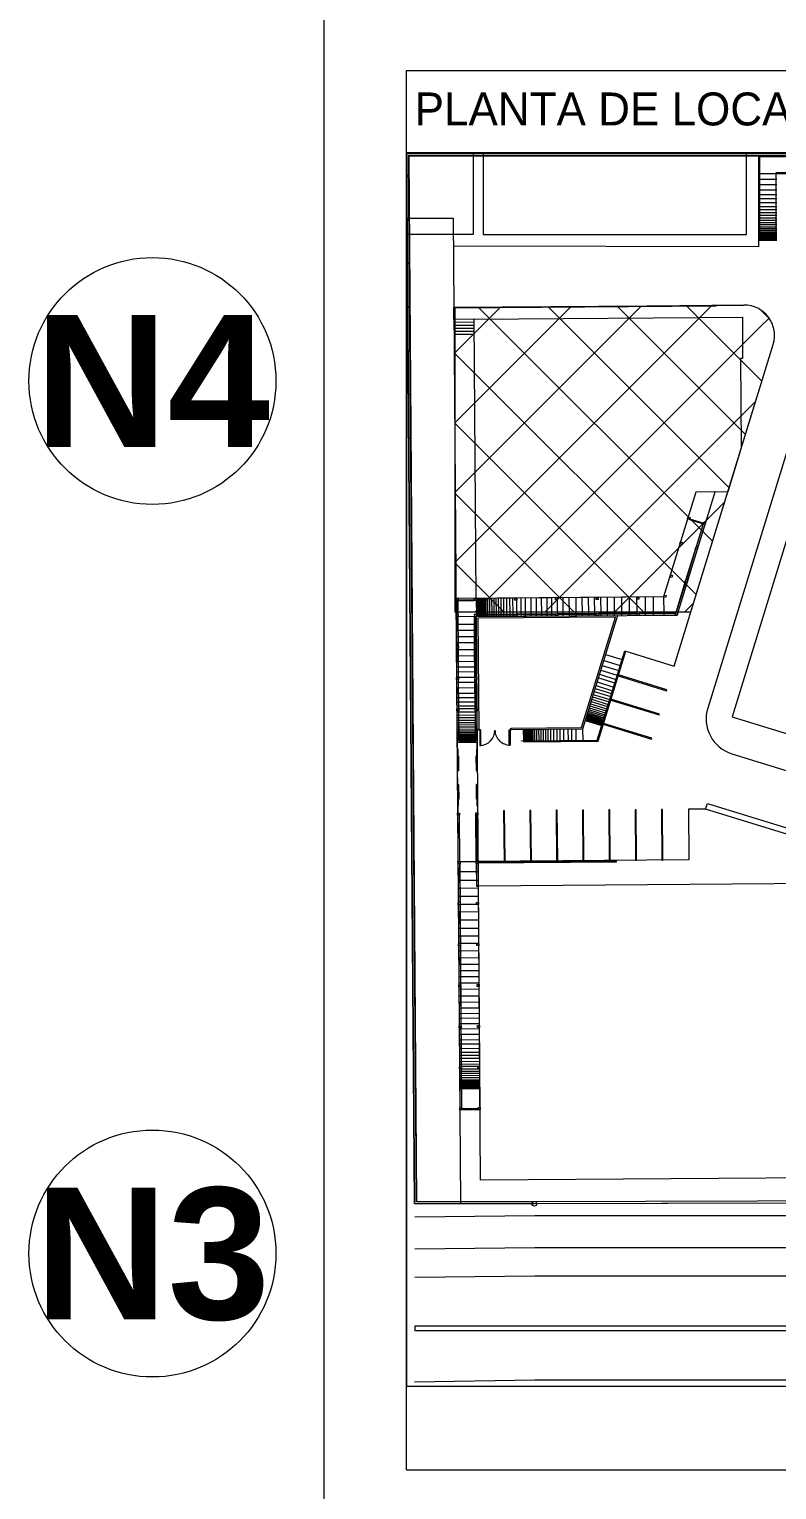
# Model space of a CAD drawing. Header units: metres. Extents: x -22 to 564, y 0 to 143.
# Drawn here: x 52.74 to 57.28, y 47.54 to 56.41 of the extents above; entities that cross this region are included whole.
import ezdxf
from ezdxf.enums import TextEntityAlignment as Align

# ---------------------------------------------------------------- set-up
doc = ezdxf.new("R2010")
doc.units = ezdxf.units.M
for name, color, linetype in [('COTAS EJES', 8, 'Continuous'), ('EJES BOLAS', 11, 'Continuous'), ('EJES TEXTOS', 3, 'Continuous')]:
    doc.layers.add(name, color=color, linetype=linetype)
doc.layers.add('XREF PIE 1.100$0$G-ANNO-TTLB', color=7, linetype='Continuous', lineweight=9)
doc.layers.add('XREF PIE 1.100$0$G-IMPT', color=7, linetype='Continuous', lineweight=9)
doc.styles.add('COTAS', font='arial.ttf')
doc.styles.add('EJES', font='arialbd.ttf', dxfattribs={"height": 0.8})
doc.styles.add('XREF PIE 1.100$0$Franklin Gothic Book', font='FRABK.TTF', dxfattribs={"height": 0.002})
doc.dimstyles.new('100 EJES', dxfattribs={"dimtxt": 0.25, "dimasz": 0.125, "dimexe": 0.1, "dimexo": 0.1, "dimgap": 0.025, "dimtad": 0, "dimtih": 1, "dimtoh": 1, "dimzin": 1, "dimdsep": 46, "dimtxsty": 'COTAS', "dimblk": 'DOT', "dimcen": 0.1, "dimclrd": 256, "dimclre": 256, "dimclrt": 7, "dimadec": 0, "dimazin": 1, "dimtfac": 1, "dimtofl": 0, "dimtmove": 2, "dimatfit": 3, "dimfxl": 1, "dimtolj": 1, "dimtzin": 1, "dimlwd": 25, "dimlwe": -1, "dimarcsym": 0})

# ---------------------------------------------------------------- blocks, each defined once
blk = doc.blocks.new('*U20')
at = {"layer": 'XREF PIE 1.100$0$G-IMPT', "lineweight": 20}
h = blk.add_hatch(dxfattribs=at)
h.set_pattern_fill('FP_1', color=256, style=0, pattern_type=2)
h.set_pattern_definition([(45, (-0.4268, -0.355), (-0.00212132, 0.00212132), []), (135, (-0.4268, -0.355), (-0.00212132, -0.00212132), [])])
edge = h.paths.add_edge_path()
edge.add_arc((-0.099478, 0.068902), 0.00184, -17.32307, 90.63562, ccw=False)
edge.add_line((-0.097721, 0.068355), (-0.102729, 0.052101))
edge.add_line((-0.102729, 0.052101), (-0.11706, 0.052101))
edge.add_line((-0.11706, 0.052101), (-0.11706, 0.070547))
edge.add_line((-0.11706, 0.070547), (-0.099498, 0.070742))
at = {"layer": 'XREF PIE 1.100$0$G-ANNO-TTLB'}
for p, q in [((-0.099498, 0.070742), (-0.11706, 0.070547)), ((-0.11706, 0.070547), (-0.11706, 0.052101)), ((-0.102729, 0.052101), (-0.097721, 0.068355)), ((-0.11706, 0.052101), (-0.102729, 0.052101))]:
    blk.add_line(p, q, dxfattribs=at)
blk = doc.blocks.new('XREF PIE 1.100$0$ZUM-TB-XX-PP_PIE DE PLANO - CDL_CONJUNTO_dwg-1452923-PLANTA BAJA GENERAL')
at = {"layer": 'XREF PIE 1.100$0$G-IMPT'}
for p, q in [((0.0214, 0.073632), (0.021431, 0.073632)), ((0.021432, 0.073315), (0.0214, 0.073315)), ((0.021431, 0.072983), (0.0214, 0.072983)), ((0.02146, 0.073315), (0.022445, 0.073315)), ((0.02146, 0.072983), (0.022445, 0.072983)), ((0.022475, 0.072982), (0.022506, 0.072982)), ((0.022476, 0.073314), (0.022506, 0.073314)), ((0.02143, 0.071887), (0.021398, 0.071887)), ((0.021431, 0.072663), (0.021399, 0.072663)), ((0.021431, 0.072376), (0.021399, 0.072376)), ((0.02143, 0.072134), (0.021399, 0.072134)), ((0.021459, 0.072134), (0.022444, 0.072134)), ((0.021459, 0.071887), (0.022444, 0.071887)), ((0.02146, 0.072663), (0.022444, 0.072663)), ((0.02146, 0.072376), (0.022444, 0.072376)), ((0.022474, 0.071886), (0.022505, 0.071886)), ((0.022475, 0.072662), (0.022506, 0.072662)), ((0.022475, 0.072375), (0.022506, 0.072375)), ((0.022475, 0.072133), (0.022505, 0.072133)), ((0.02143, 0.071656), (0.021398, 0.071656)), ((0.021429, 0.071467), (0.021398, 0.071467)), ((0.021429, 0.071279), (0.021398, 0.071279)), ((0.021428, 0.071122), (0.021398, 0.071122)), ((0.021459, 0.071656), (0.022443, 0.071656)), ((0.021459, 0.071467), (0.022443, 0.071467)), ((0.021459, 0.071279), (0.022443, 0.071279)), ((0.021459, 0.071122), (0.022443, 0.071122)), ((0.022473, 0.071121), (0.022504, 0.071121)), ((0.022474, 0.071655), (0.022505, 0.071655)), ((0.022474, 0.071466), (0.022505, 0.071466)), ((0.022474, 0.071278), (0.022504, 0.071278)), ((0.021428, 0.070826), (0.021397, 0.070826)), ((0.021428, 0.070688), (0.021397, 0.070688)), ((0.021428, 0.070558), (0.021397, 0.070558)), ((0.021428, 0.070425), (0.021397, 0.070425)), ((0.021428, 0.070312), (0.021397, 0.070312)), ((0.021428, 0.07021), (0.021397, 0.07021)), ((0.021427, 0.070121), (0.021397, 0.070121)), ((0.021428, 0.070969), (0.021398, 0.070969)), ((0.021458, 0.070312), (0.022442, 0.070312)), ((0.021458, 0.07021), (0.022442, 0.07021)), ((0.021458, 0.070121), (0.022442, 0.070121)), ((0.021459, 0.070969), (0.022443, 0.070969)), ((0.021459, 0.070826), (0.022443, 0.070826)), ((0.021459, 0.070688), (0.022442, 0.070688)), ((0.021459, 0.070558), (0.022442, 0.070558)), ((0.021459, 0.070425), (0.022442, 0.070425)), ((0.022472, 0.07012), (0.022503, 0.07012)), ((0.022473, 0.070968), (0.022504, 0.070968)), ((0.022473, 0.070825), (0.022504, 0.070825)), ((0.022473, 0.070687), (0.022504, 0.070687)), ((0.022473, 0.070557), (0.022504, 0.070557)), ((0.022473, 0.070424), (0.022504, 0.070424)), ((0.022473, 0.070311), (0.022504, 0.070311)), ((0.022473, 0.070209), (0.022503, 0.070209)), ((0.021427, 0.069818), (0.021396, 0.069818)), ((0.021427, 0.069774), (0.021396, 0.069774)), ((0.021427, 0.069737), (0.021396, 0.069737)), ((0.021427, 0.069698), (0.021396, 0.069698)), ((0.021427, 0.069668), (0.021396, 0.069668)), ((0.021427, 0.069645), (0.021396, 0.069645)), ((0.021427, 0.070047), (0.021397, 0.070047)), ((0.021427, 0.069974), (0.021397, 0.069974)), ((0.021427, 0.069921), (0.021397, 0.069921)), ((0.021427, 0.069868), (0.021397, 0.069868)), ((0.021458, 0.070047), (0.022442, 0.070047)), ((0.021458, 0.069974), (0.022442, 0.069974)), ((0.021458, 0.069921), (0.022442, 0.069921)), ((0.021458, 0.069868), (0.022442, 0.069868)), ((0.021458, 0.069818), (0.022441, 0.069818)), ((0.021458, 0.069774), (0.022441, 0.069774)), ((0.021458, 0.069737), (0.022441, 0.069737)), ((0.021458, 0.069698), (0.022441, 0.069698)), ((0.021458, 0.069668), (0.022441, 0.069668)), ((0.021458, 0.069645), (0.022441, 0.069645)), ((0.022472, 0.070046), (0.022503, 0.070046)), ((0.022472, 0.069973), (0.022503, 0.069973)), ((0.022472, 0.06992), (0.022503, 0.06992)), ((0.022472, 0.069867), (0.022503, 0.069867)), ((0.022472, 0.069817), (0.022503, 0.069817)), ((0.022472, 0.069773), (0.022503, 0.069773)), ((0.022472, 0.069736), (0.022503, 0.069736)), ((0.022472, 0.069697), (0.022503, 0.069697)), ((0.022472, 0.069667), (0.022503, 0.069667)), ((0.022472, 0.069644), (0.022503, 0.069644)), ((0.004124, 0.064801), (0.002956, 0.064793)), ((0.002927, 0.064608), (0.002896, 0.064608)), ((0.002928, 0.064423), (0.002897, 0.064423)), ((0.002929, 0.064239), (0.002899, 0.064239)), ((0.004129, 0.064064), (0.0029, 0.064054)), ((0.004131, 0.063879), (0.002901, 0.06387)), ((0.004125, 0.064617), (0.002957, 0.064608)), ((0.004126, 0.064433), (0.002959, 0.064424)), ((0.004128, 0.064248), (0.00296, 0.064239)), ((0.025192, 0.063509), (0.018313, 0.041181)), ((0.012203, 0.04791), (0.01221, 0.046926)), ((0.012628, 0.047914), (0.012636, 0.046929)), ((0.013066, 0.047917), (0.013073, 0.046933)), ((0.013533, 0.04792), (0.01354, 0.046936)), ((0.013996, 0.047924), (0.014003, 0.04694)), ((0.014504, 0.047928), (0.014511, 0.046943)), ((0.014992, 0.047932), (0.015, 0.046947)), ((0.015633, 0.047936), (0.015641, 0.046952)), ((0.004271, 0.047849), (0.004278, 0.046866)), ((0.004294, 0.047849), (0.004301, 0.046866)), ((0.004324, 0.04785), (0.004331, 0.046866)), ((0.004363, 0.04785), (0.004371, 0.046866)), ((0.0044, 0.04785), (0.004407, 0.046867)), ((0.004444, 0.047851), (0.004451, 0.046867)), ((0.004494, 0.047851), (0.004501, 0.046867)), ((0.004547, 0.047851), (0.004554, 0.046868)), ((0.0046, 0.047852), (0.004607, 0.046868)), ((0.004673, 0.047852), (0.00468, 0.046869)), ((0.004747, 0.047853), (0.004754, 0.046869)), ((0.004836, 0.047854), (0.004843, 0.04687)), ((0.004938, 0.047854), (0.004945, 0.046871)), ((0.005051, 0.047855), (0.005058, 0.046872)), ((0.005184, 0.047856), (0.005191, 0.046873)), ((0.005314, 0.047857), (0.005322, 0.046874)), ((0.005452, 0.047858), (0.005459, 0.046875)), ((0.005595, 0.047859), (0.005602, 0.046876)), ((0.005748, 0.04786), (0.005755, 0.046877)), ((0.005905, 0.047862), (0.005913, 0.046878)), ((0.006093, 0.047863), (0.0061, 0.04688)), ((0.006282, 0.047865), (0.006289, 0.046881)), ((0.006463, 0.047867), (0.006471, 0.046882)), ((0.006698, 0.047869), (0.006698, 0.047868)), ((0.006699, 0.047745), (0.006705, 0.046884)), ((0.006965, 0.047871), (0.006972, 0.046886)), ((0.007225, 0.047873), (0.007232, 0.046888)), ((0.007561, 0.047875), (0.007568, 0.046891)), ((0.007891, 0.047878), (0.007898, 0.046893)), ((0.008201, 0.04788), (0.008209, 0.046896)), ((0.008537, 0.047883), (0.008545, 0.046898)), ((0.008823, 0.047885), (0.00883, 0.0469)), ((0.00916, 0.047887), (0.00916, 0.047887)), ((0.009161, 0.047764), (0.009167, 0.046903)), ((0.009509, 0.04789), (0.009517, 0.046906)), ((0.009883, 0.047893), (0.009891, 0.046908)), ((0.010303, 0.047896), (0.01031, 0.046912)), ((0.010674, 0.047899), (0.010681, 0.046914)), ((0.011054, 0.047902), (0.011062, 0.046917)), ((0.011422, 0.047904), (0.01143, 0.04692)), ((0.011809, 0.047907), (0.011817, 0.046923)), ((0.003034, 0.04628), (0.003127, 0.046281)), ((0.003158, 0.046281), (0.004141, 0.046289)), ((0.004172, 0.046289), (0.004264, 0.046289)), ((0.004279, 0.046835), (0.004279, 0.046743)), ((0.004301, 0.046835), (0.004302, 0.046743)), ((0.004332, 0.046835), (0.004332, 0.046743)), ((0.004371, 0.046836), (0.004372, 0.046744)), ((0.004407, 0.046836), (0.004408, 0.046744)), ((0.004451, 0.046836), (0.004452, 0.046744)), ((0.004501, 0.046837), (0.004502, 0.046745)), ((0.004554, 0.046837), (0.004555, 0.046745)), ((0.004608, 0.046838), (0.004608, 0.046745)), ((0.00468, 0.046838), (0.004681, 0.046746)), ((0.004755, 0.046839), (0.004755, 0.046746)), ((0.004843, 0.046839), (0.004844, 0.046747)), ((0.004945, 0.04684), (0.004946, 0.046748)), ((0.005058, 0.046841), (0.005059, 0.046749)), ((0.005191, 0.046842), (0.005192, 0.04675)), ((0.005322, 0.046843), (0.005322, 0.046751)), ((0.00546, 0.046844), (0.00546, 0.046752)), ((0.005602, 0.046845), (0.005603, 0.046753)), ((0.005755, 0.046846), (0.005756, 0.046754)), ((0.005913, 0.046847), (0.005913, 0.046755)), ((0.006101, 0.046849), (0.006101, 0.046757)), ((0.00629, 0.04685), (0.00629, 0.046759)), ((0.006471, 0.046852), (0.006472, 0.04676)), ((0.006972, 0.046855), (0.006973, 0.046764)), ((0.007232, 0.046857), (0.007233, 0.046766)), ((0.007569, 0.04686), (0.007569, 0.046769)), ((0.007898, 0.046863), (0.007899, 0.046771)), ((0.008209, 0.046865), (0.00821, 0.046774)), ((0.008545, 0.046867), (0.008546, 0.046776)), ((0.008831, 0.04687), (0.008831, 0.046778)), ((0.009517, 0.046875), (0.009517, 0.046783)), ((0.009891, 0.046878), (0.009892, 0.046786)), ((0.01031, 0.046881), (0.010311, 0.04679)), ((0.010682, 0.046884), (0.010682, 0.046792)), ((0.011062, 0.046887), (0.011063, 0.046795)), ((0.01143, 0.046889), (0.011431, 0.046798)), ((0.011817, 0.046892), (0.011818, 0.046801)), ((0.012211, 0.046895), (0.012211, 0.046804)), ((0.012636, 0.046899), (0.012637, 0.046807)), ((0.013074, 0.046902), (0.013074, 0.04681)), ((0.013541, 0.046905), (0.013541, 0.046814)), ((0.014004, 0.046909), (0.014004, 0.046818)), ((0.014511, 0.046913), (0.014512, 0.046821)), ((0.015, 0.046916), (0.015001, 0.046825)), ((0.015641, 0.046921), (0.015642, 0.046829)), ((0.003037, 0.045912), (0.00313, 0.045913)), ((0.00304, 0.045532), (0.003133, 0.045533)), ((0.003161, 0.045913), (0.004144, 0.045921)), ((0.003164, 0.045533), (0.004147, 0.04554)), ((0.004175, 0.045921), (0.004267, 0.045922)), ((0.004178, 0.04554), (0.00427, 0.045541)), ((0.003043, 0.04516), (0.003136, 0.045161)), ((0.003046, 0.044741), (0.003139, 0.044742)), ((0.003049, 0.044367), (0.003142, 0.044368)), ((0.003166, 0.045161), (0.00415, 0.045169)), ((0.00317, 0.044742), (0.004153, 0.04475)), ((0.003172, 0.044368), (0.004156, 0.044375)), ((0.004181, 0.045169), (0.004273, 0.04517)), ((0.004184, 0.04475), (0.004276, 0.04475)), ((0.004187, 0.044376), (0.004279, 0.044376)), ((0.012112, 0.044439), (0.013111, 0.044131)), ((0.003051, 0.044018), (0.003144, 0.044018)), ((0.003054, 0.043681), (0.003147, 0.043682)), ((0.003175, 0.044019), (0.004159, 0.044026)), ((0.003178, 0.043682), (0.004161, 0.043689)), ((0.004189, 0.044026), (0.004282, 0.044027)), ((0.004192, 0.04369), (0.004284, 0.04369)), ((0.011819, 0.043487), (0.012818, 0.04318)), ((0.011908, 0.043774), (0.012906, 0.043466)), ((0.012003, 0.044083), (0.013002, 0.043775)), ((0.013031, 0.043766), (0.01306, 0.043757)), ((0.013141, 0.044122), (0.01317, 0.044113)), ((0.003056, 0.043395), (0.003149, 0.043396)), ((0.003059, 0.043059), (0.003152, 0.04306)), ((0.003061, 0.042749), (0.003154, 0.042749)), ((0.00318, 0.043396), (0.004163, 0.043404)), ((0.003182, 0.04306), (0.004166, 0.043068)), ((0.003185, 0.04275), (0.004291, 0.042758)), ((0.004194, 0.043404), (0.004286, 0.043405)), ((0.004197, 0.043068), (0.004289, 0.043069)), ((0.011599, 0.042772), (0.012598, 0.042464)), ((0.011677, 0.043027), (0.012676, 0.042719)), ((0.011739, 0.043237), (0.012741, 0.042929)), ((0.012706, 0.04271), (0.012735, 0.042701)), ((0.01277, 0.04292), (0.012799, 0.042911)), ((0.012847, 0.043171), (0.012877, 0.043162)), ((0.012936, 0.043457), (0.012965, 0.043448)), ((0.003063, 0.042419), (0.003157, 0.04242)), ((0.003066, 0.042082), (0.003159, 0.042083)), ((0.003068, 0.041822), (0.003161, 0.041823)), ((0.003187, 0.04242), (0.004171, 0.042427)), ((0.00319, 0.042083), (0.004173, 0.042091)), ((0.003192, 0.041823), (0.004175, 0.041831)), ((0.004202, 0.042428), (0.004294, 0.042428)), ((0.004204, 0.042091), (0.004296, 0.042092)), ((0.004206, 0.041831), (0.004298, 0.041832)), ((0.011274, 0.041718), (0.012273, 0.04141)), ((0.011319, 0.041864), (0.012318, 0.041556)), ((0.011365, 0.042014), (0.012364, 0.041706)), ((0.011421, 0.042194), (0.01242, 0.041886)), ((0.011476, 0.042374), (0.012475, 0.042067)), ((0.01153, 0.042548), (0.012529, 0.04224)), ((0.012449, 0.041877), (0.012478, 0.041868)), ((0.012505, 0.042058), (0.012534, 0.042049)), ((0.012558, 0.042231), (0.012587, 0.042222)), ((0.012627, 0.042455), (0.012656, 0.042446)), ((0.00307, 0.041556), (0.003163, 0.041556)), ((0.003072, 0.041321), (0.003165, 0.041322)), ((0.003075, 0.040951), (0.003168, 0.040951)), ((0.003194, 0.041557), (0.004177, 0.041564)), ((0.003196, 0.041322), (0.004179, 0.04133)), ((0.003198, 0.040952), (0.004182, 0.040959)), ((0.004208, 0.041564), (0.0043, 0.041565)), ((0.00421, 0.04133), (0.004302, 0.041331)), ((0.004213, 0.040959), (0.004305, 0.04096)), ((0.011003, 0.040836), (0.012001, 0.040529)), ((0.011024, 0.040907), (0.012023, 0.0406)), ((0.01105, 0.040992), (0.012049, 0.040684)), ((0.011081, 0.04109), (0.012079, 0.040782)), ((0.011114, 0.041198), (0.012113, 0.04089)), ((0.011153, 0.041325), (0.012152, 0.041017)), ((0.011191, 0.041449), (0.01219, 0.041142)), ((0.011232, 0.041581), (0.012231, 0.041273)), ((0.012142, 0.040881), (0.012171, 0.040872)), ((0.012181, 0.041008), (0.01221, 0.040999)), ((0.01222, 0.041133), (0.012249, 0.041124)), ((0.01226, 0.041264), (0.012289, 0.041255)), ((0.012302, 0.041401), (0.012332, 0.041392)), ((0.012347, 0.041547), (0.012377, 0.041538)), ((0.012394, 0.041697), (0.012423, 0.041688)), ((0.003077, 0.040763), (0.003169, 0.040764)), ((0.003078, 0.040605), (0.00317, 0.040606)), ((0.003079, 0.040453), (0.003171, 0.040453)), ((0.00308, 0.04031), (0.003173, 0.040311)), ((0.003081, 0.040172), (0.003174, 0.040173)), ((0.003082, 0.040041), (0.003175, 0.040042)), ((0.0032, 0.040764), (0.004183, 0.040771)), ((0.003201, 0.040606), (0.004185, 0.040614)), ((0.003202, 0.040454), (0.004186, 0.040461)), ((0.003203, 0.040311), (0.004187, 0.040318)), ((0.003204, 0.040173), (0.004188, 0.04018)), ((0.003205, 0.040042), (0.004189, 0.04005)), ((0.004214, 0.040772), (0.004306, 0.040772)), ((0.004215, 0.040614), (0.004307, 0.040615)), ((0.004216, 0.040461), (0.004309, 0.040462)), ((0.004218, 0.040318), (0.00431, 0.040319)), ((0.004219, 0.040181), (0.004311, 0.040181)), ((0.00422, 0.04005), (0.004312, 0.040051)), ((0.010884, 0.040452), (0.011883, 0.040145)), ((0.010891, 0.040474), (0.01189, 0.040167)), ((0.0109, 0.040503), (0.011899, 0.040195)), ((0.010911, 0.040541), (0.01191, 0.040233)), ((0.010922, 0.040575), (0.011921, 0.040268)), ((0.010935, 0.040617), (0.011934, 0.04031)), ((0.01095, 0.040665), (0.011949, 0.040358)), ((0.010965, 0.040716), (0.011964, 0.040408)), ((0.010981, 0.040767), (0.01198, 0.040459)), ((0.011912, 0.040136), (0.011942, 0.040127)), ((0.011919, 0.040157), (0.011948, 0.040148)), ((0.011928, 0.040186), (0.011957, 0.040177)), ((0.011963, 0.040301), (0.011993, 0.040292)), ((0.011978, 0.040349), (0.012007, 0.04034)), ((0.011994, 0.040399), (0.012023, 0.04039)), ((0.012009, 0.04045), (0.012039, 0.040441)), ((0.012031, 0.04052), (0.01206, 0.040511)), ((0.012053, 0.040591), (0.012082, 0.040582)), ((0.012079, 0.040675), (0.012108, 0.040666)), ((0.012109, 0.040773), (0.012138, 0.040764)), ((0.003083, 0.039909), (0.003176, 0.039909)), ((0.003084, 0.039795), (0.003176, 0.039796)), ((0.003085, 0.039694), (0.003177, 0.039694)), ((0.003086, 0.039605), (0.003178, 0.039606)), ((0.003086, 0.039531), (0.003178, 0.039531)), ((0.003087, 0.039458), (0.003179, 0.039458)), ((0.003087, 0.039405), (0.003179, 0.039405)), ((0.003088, 0.039352), (0.00318, 0.039352)), ((0.003088, 0.039301), (0.00318, 0.039302)), ((0.003088, 0.039258), (0.003181, 0.039258)), ((0.003206, 0.039909), (0.00419, 0.039917)), ((0.003207, 0.039796), (0.004191, 0.039804)), ((0.003208, 0.039694), (0.004192, 0.039702)), ((0.003209, 0.039606), (0.004192, 0.039613)), ((0.003209, 0.039531), (0.004193, 0.039539)), ((0.00321, 0.039459), (0.004193, 0.039466)), ((0.00321, 0.039406), (0.004194, 0.039413)), ((0.003211, 0.039353), (0.004194, 0.03936)), ((0.003211, 0.039302), (0.004194, 0.03931)), ((0.003211, 0.039258), (0.004195, 0.039266)), ((0.003212, 0.039183), (0.004195, 0.03919)), ((0.003212, 0.039153), (0.004196, 0.03916)), ((0.003212, 0.03913), (0.004196, 0.039137)), ((0.004221, 0.039917), (0.004313, 0.039918)), ((0.004221, 0.039804), (0.004314, 0.039805)), ((0.004222, 0.039702), (0.004314, 0.039703)), ((0.004223, 0.039614), (0.004315, 0.039614)), ((0.004223, 0.039539), (0.004316, 0.03954)), ((0.004224, 0.039466), (0.004316, 0.039467)), ((0.004224, 0.039413), (0.004317, 0.039414)), ((0.004225, 0.03936), (0.004317, 0.039361)), ((0.004225, 0.03931), (0.004317, 0.039311)), ((0.004226, 0.039266), (0.004318, 0.039267)), ((0.00711, 0.039879), (0.007115, 0.039202)), ((0.007129, 0.039879), (0.007134, 0.039203)), ((0.007134, 0.039172), (0.007134, 0.039141)), ((0.007152, 0.039879), (0.007157, 0.039203)), ((0.007157, 0.039172), (0.007157, 0.039141)), ((0.007182, 0.039879), (0.007187, 0.039203)), ((0.007187, 0.039172), (0.007187, 0.039142)), ((0.007221, 0.03988), (0.007226, 0.039203)), ((0.007226, 0.039173), (0.007227, 0.039142)), ((0.007257, 0.03988), (0.007263, 0.039204)), ((0.007263, 0.039173), (0.007263, 0.039142)), ((0.007301, 0.03988), (0.007307, 0.039204)), ((0.007307, 0.039173), (0.007307, 0.039142)), ((0.007352, 0.039881), (0.007357, 0.039204)), ((0.007357, 0.039174), (0.007357, 0.039143)), ((0.007405, 0.039881), (0.00741, 0.039205)), ((0.00741, 0.039174), (0.00741, 0.039143)), ((0.007458, 0.039881), (0.007463, 0.039205)), ((0.007463, 0.039174), (0.007463, 0.039144)), ((0.00753, 0.039882), (0.007536, 0.039206)), ((0.007536, 0.039175), (0.007536, 0.039144)), ((0.007605, 0.039882), (0.00761, 0.039206)), ((0.00761, 0.039175), (0.00761, 0.039145)), ((0.007693, 0.039883), (0.007699, 0.039207)), ((0.007699, 0.039176), (0.007699, 0.039145)), ((0.007795, 0.039884), (0.0078, 0.039208)), ((0.007801, 0.039177), (0.007801, 0.039146)), ((0.007908, 0.039885), (0.007914, 0.039209)), ((0.007914, 0.039178), (0.007914, 0.039147)), ((0.008041, 0.039886), (0.008047, 0.03921)), ((0.008047, 0.039179), (0.008047, 0.039148)), ((0.008172, 0.039887), (0.008177, 0.039211)), ((0.008177, 0.03918), (0.008177, 0.039149)), ((0.00831, 0.039888), (0.008315, 0.039212)), ((0.008315, 0.039181), (0.008315, 0.03915)), ((0.008453, 0.039889), (0.008458, 0.039213)), ((0.008458, 0.039182), (0.008458, 0.039151)), ((0.008605, 0.03989), (0.00861, 0.039214)), ((0.008611, 0.039183), (0.008611, 0.039152)), ((0.008763, 0.039891), (0.008768, 0.039215)), ((0.008768, 0.039184), (0.008768, 0.039154)), ((0.008951, 0.039893), (0.008956, 0.039216)), ((0.008956, 0.039186), (0.008956, 0.039155)), ((0.00914, 0.039894), (0.009145, 0.039218)), ((0.009145, 0.039187), (0.009145, 0.039157)), ((0.009321, 0.039895), (0.009326, 0.039219)), ((0.009326, 0.039189), (0.009327, 0.039159)), ((0.009556, 0.039897), (0.009561, 0.039221)), ((0.009561, 0.03919), (0.009561, 0.03916)), ((0.009822, 0.039899), (0.009827, 0.039223)), ((0.009828, 0.039192), (0.009828, 0.039162)), ((0.010042, 0.039904), (0.010047, 0.039225)), ((0.010047, 0.039194), (0.010047, 0.039167)), ((0.010304, 0.039903), (0.010309, 0.039227)), ((0.01031, 0.039196), (0.01031, 0.039166)), ((0.010716, 0.039906), (0.010721, 0.03923)), ((0.010721, 0.039199), (0.010722, 0.039169)), ((0.019776, 0.038414), (0.051149, 0.028749)), ((0.003149, 0.031252), (0.003241, 0.031252)), ((0.003272, 0.031253), (0.004256, 0.03126)), ((0.004286, 0.03126), (0.004379, 0.031261)), ((0.003153, 0.030722), (0.003245, 0.030722)), ((0.003157, 0.030254), (0.003249, 0.030255)), ((0.003276, 0.030723), (0.00426, 0.03073)), ((0.00328, 0.030255), (0.004386, 0.030264)), ((0.00429, 0.03073), (0.004383, 0.030731)), ((0.003159, 0.029761), (0.003253, 0.029762)), ((0.003283, 0.029762), (0.00439, 0.02977)), ((0.003287, 0.029272), (0.004271, 0.029279)), ((0.004394, 0.02928), (0.004394, 0.02928)), ((0.003167, 0.028729), (0.003168, 0.028729)), ((0.003171, 0.028321), (0.003264, 0.028321)), ((0.003174, 0.027813), (0.003267, 0.027814)), ((0.003294, 0.028322), (0.004401, 0.02833)), ((0.003298, 0.027814), (0.004405, 0.027822)), ((0.003178, 0.02735), (0.003271, 0.02735)), ((0.003302, 0.027351), (0.004408, 0.027359)), ((0.003185, 0.026445), (0.003278, 0.026446)), ((0.003188, 0.02602), (0.003281, 0.02602)), ((0.003309, 0.026446), (0.004415, 0.026454)), ((0.003312, 0.026021), (0.004418, 0.026029)), ((0.003191, 0.025626), (0.003284, 0.025627)), ((0.003194, 0.025239), (0.003287, 0.02524)), ((0.003197, 0.024871), (0.00329, 0.024872)), ((0.003315, 0.025627), (0.004421, 0.025636)), ((0.003318, 0.02524), (0.004424, 0.025249)), ((0.003321, 0.024872), (0.004427, 0.024881)), ((0.0032, 0.024491), (0.003293, 0.024492)), ((0.003202, 0.024119), (0.003296, 0.02412)), ((0.003323, 0.024492), (0.00443, 0.0245)), ((0.003326, 0.02412), (0.004433, 0.024129)), ((0.003206, 0.0237), (0.003299, 0.023701)), ((0.003208, 0.023326), (0.003302, 0.023327)), ((0.003329, 0.023701), (0.004436, 0.023709)), ((0.003332, 0.023327), (0.004439, 0.023335)), ((0.00321, 0.023049), (0.003211, 0.023049)), ((0.003212, 0.022977), (0.003304, 0.022977)), ((0.003215, 0.02264), (0.003307, 0.022641)), ((0.003216, 0.022354), (0.003309, 0.022355)), ((0.003338, 0.022641), (0.004444, 0.022649)), ((0.00334, 0.022355), (0.004446, 0.022364)), ((0.003218, 0.022018), (0.003311, 0.022019)), ((0.003221, 0.021708), (0.003314, 0.021708)), ((0.003223, 0.021378), (0.003316, 0.021379)), ((0.003342, 0.022019), (0.004449, 0.022028)), ((0.003345, 0.021709), (0.004451, 0.021717)), ((0.003347, 0.021379), (0.004454, 0.021387)), ((0.003226, 0.021042), (0.003319, 0.021042)), ((0.003228, 0.020781), (0.003321, 0.020782)), ((0.00323, 0.020515), (0.003323, 0.020516)), ((0.00335, 0.021042), (0.004456, 0.021051)), ((0.003352, 0.020782), (0.004458, 0.020791)), ((0.003354, 0.020516), (0.00446, 0.020524)), ((0.003231, 0.02028), (0.003325, 0.020281)), ((0.003234, 0.020099), (0.003326, 0.0201)), ((0.003235, 0.01991), (0.003328, 0.01991)), ((0.003237, 0.019722), (0.003329, 0.019723)), ((0.003238, 0.019564), (0.00333, 0.019565)), ((0.003355, 0.020281), (0.004462, 0.02029)), ((0.003357, 0.0201), (0.004463, 0.020108)), ((0.003358, 0.019911), (0.004465, 0.019919)), ((0.00336, 0.019723), (0.004466, 0.019731)), ((0.003361, 0.019565), (0.004467, 0.019574)), ((0.00324, 0.019338), (0.00324, 0.019338)), ((0.003241, 0.019131), (0.003333, 0.019132)), ((0.003242, 0.019001), (0.003334, 0.019001)), ((0.003243, 0.018868), (0.003335, 0.018868)), ((0.003244, 0.018754), (0.003336, 0.018755)), ((0.003245, 0.018653), (0.003337, 0.018653)), ((0.003364, 0.019132), (0.004471, 0.01914)), ((0.003365, 0.019001), (0.004472, 0.01901)), ((0.003366, 0.018869), (0.004473, 0.018877)), ((0.003367, 0.018755), (0.004473, 0.018764)), ((0.003368, 0.018653), (0.004474, 0.018662)), ((0.004469, 0.019347), (0.004469, 0.019347)), ((0.004469, 0.019315), (0.004469, 0.019315)), ((0.003245, 0.018564), (0.003338, 0.018565)), ((0.003246, 0.01849), (0.003338, 0.01849)), ((0.003247, 0.018417), (0.003339, 0.018417)), ((0.003247, 0.018364), (0.003339, 0.018364)), ((0.003247, 0.018311), (0.00334, 0.018311)), ((0.003248, 0.018261), (0.00334, 0.018261)), ((0.003248, 0.018217), (0.00334, 0.018217)), ((0.003248, 0.01818), (0.003341, 0.018181)), ((0.003249, 0.018141), (0.003341, 0.018142)), ((0.003249, 0.018115), (0.003341, 0.018116)), ((0.003249, 0.018088), (0.003341, 0.018089)), ((0.003249, 0.018069), (0.003341, 0.01807)), ((0.003368, 0.018565), (0.004475, 0.018573)), ((0.003369, 0.018491), (0.004475, 0.018499)), ((0.00337, 0.018418), (0.004476, 0.018426)), ((0.00337, 0.018365), (0.004476, 0.018373)), ((0.00337, 0.018312), (0.004477, 0.01832)), ((0.003371, 0.018261), (0.004477, 0.01827)), ((0.003371, 0.018218), (0.004478, 0.018226)), ((0.003371, 0.018181), (0.004478, 0.01819)), ((0.003372, 0.018142), (0.004478, 0.01815)), ((0.003372, 0.018116), (0.004478, 0.018124)), ((0.003372, 0.018089), (0.004479, 0.018097)), ((0.003372, 0.01807), (0.004479, 0.018079))]:
    blk.add_line(p, q, dxfattribs=at)
at = {"layer": 'XREF PIE 1.100$0$G-IMPT', "flags": 128}
for points in [[(0, 0), (0.12, 0), (0.12, 0.074878), (0.000016, 0.074878), (0.000016, 0)], [(0.000011, 0.07014), (0.000011, 0.074878), (0.0005, 0.011085), (0.000016, 0.074878), (0.089865, 0.074878), (0.114389, 0.074878), (0.120016, 0.074878), (0.114389, 0.074878), (0.089865, 0.074922), (0.000016, 0.074922), (0.0005, 0.011085), (0.00779, 0.011085), (0.088994, 0.011298), (0.119981, 0.011389), (0.119981, 0.074878), (0.119981, 0.011389), (0.088994, 0.011298), (0.082482, 0.011281), (0.082826, 0.012398), (0.082121, 0.012615), (0.082157, 0.012733), (0.081722, 0.011321)], [(0.004052, 0.069956), (0.000011, 0.069956), (0.000011, 0.074878), (0.004057, 0.074878), (0.004057, 0.069956)], [(0.061895, 0.011348), (0.00779, 0.011202), (0.000622, 0.011202), (0.00014, 0.074755), (0.024703, 0.074755)], [(0.000653, 0.011208), (0.000171, 0.074725), (0.024703, 0.074725)], [(0.021401, 0.074766), (0.021401, 0.069208), (0.00287, 0.069243)], [(0.020656, 0.07489), (0.004672, 0.07489), (0.004672, 0.069962), (0.020659, 0.069962), (0.020659, 0.07489)], [(0.021427, 0.069617), (0.021396, 0.069617), (0.021427, 0.069627), (0.021427, 0.074704), (0.024672, 0.074704), (0.024672, 0.069509), (0.024636, 0.069509), (0.024636, 0.074674), (0.021463, 0.074674), (0.021463, 0.069617), (0.021427, 0.069617)], [(0.022507, 0.073661), (0.022507, 0.073631), (0.021462, 0.073631)], [(0.024636, 0.06963), (0.023652, 0.06963), (0.023652, 0.073691), (0.022445, 0.073691), (0.022445, 0.070505), (0.022441, 0.069616), (0.022472, 0.069616), (0.022472, 0.073661), (0.023626, 0.073661), (0.023626, 0.069633), (0.023652, 0.069633)], [(0.000046, 0.070936), (0.002848, 0.070936), (0.003302, 0.011107)], [(0.022441, 0.069626), (0.021458, 0.069617), (0.022503, 0.069617), (0.022472, 0.069626)], [(0.002925, 0.064792), (0.002894, 0.064792), (0.002889, 0.065531), (0.020513, 0.065664)], [(0.007116, 0.039172), (0.007116, 0.039141), (0.011649, 0.039175), (0.013332, 0.044638), (0.016269, 0.043733), (0.02229, 0.063277)], [(0.004254, 0.047726), (0.00426, 0.046866), (0.004137, 0.046865), (0.004138, 0.046742), (0.004261, 0.046743), (0.016452, 0.046835), (0.018758, 0.054318), (0.017597, 0.05431), (0.015633, 0.047936), (0.003023, 0.04784), (0.003259, 0.016788), (0.004488, 0.016797), (0.004261, 0.046743), (0.00426, 0.046866)], [(0.004138, 0.046742), (0.004169, 0.046742), (0.004182, 0.044959), (0.004152, 0.044959), (0.004138, 0.046742), (0.003155, 0.046734)], [(0.003197, 0.04114), (0.003183, 0.042923), (0.003153, 0.042923), (0.003166, 0.041141), (0.003073, 0.04114), (0.003197, 0.04114), (0.003198, 0.041017), (0.003075, 0.041016), (0.003074, 0.041139)], [(0.004303, 0.041148), (0.004304, 0.041025), (0.004181, 0.041025), (0.004181, 0.041147), (0.004167, 0.04293), (0.004198, 0.042931), (0.004211, 0.041148), (0.004181, 0.041147), (0.004303, 0.041149), (0.003197, 0.041141), (0.003166, 0.04114)], [(0.004195, 0.039242), (0.004226, 0.039242), (0.004212, 0.041025), (0.004181, 0.041025), (0.004195, 0.039242), (0.004196, 0.039119), (0.004319, 0.03912), (0.004318, 0.039243), (0.004195, 0.03923), (0.003212, 0.039222), (0.003089, 0.039233), (0.003089, 0.03911), (0.003096, 0.03825), (0.003127, 0.03825), (0.00312, 0.039111), (0.003089, 0.03911), (0.003212, 0.039111)], [(0.01194, 0.040224), (0.011969, 0.040215), (0.011984, 0.040261)], [(0.011965, 0.040202), (0.014903, 0.039297), (0.014921, 0.039356), (0.01198, 0.04025), (0.01195, 0.040259)], [(0.003211, 0.039234), (0.003212, 0.039111), (0.004196, 0.039119)], [(0.003268, 0.031857), (0.003268, 0.031734), (0.003146, 0.031733), (0.003145, 0.031856), (0.003268, 0.031857), (0.004251, 0.031865), (0.004374, 0.031866), (0.004375, 0.031743), (0.004252, 0.031742), (0.004251, 0.031865), (0.004229, 0.034693), (0.00426, 0.034693), (0.004282, 0.031865), (0.004251, 0.031865)], [(0.018185, 0.035044), (0.017138, 0.035036), (0.017161, 0.031967), (0.004374, 0.031866)], [(0.029114, 0.031678), (0.018185, 0.035044), (0.018294, 0.035397), (0.061494, 0.022089)], [(0.003381, 0.01685), (0.003382, 0.016819), (0.004365, 0.016827), (0.004365, 0.016858), (0.003381, 0.01685), (0.003268, 0.031796)], [(0.003167, 0.028809), (0.003168, 0.028809), (0.00326, 0.02881)], [(0.003305, 0.026875), (0.003287, 0.029243), (0.003257, 0.029243), (0.003275, 0.026884), (0.003181, 0.026883), (0.003305, 0.026875), (0.003306, 0.026752), (0.003183, 0.026751), (0.003182, 0.026874)], [(0.003291, 0.02881), (0.004397, 0.028819)], [(0.004412, 0.026884), (0.004413, 0.026761), (0.00429, 0.02676), (0.004289, 0.026883), (0.004412, 0.026892), (0.003305, 0.026884), (0.003275, 0.026875)], [(0.003335, 0.022978), (0.004441, 0.022986)], [(0.003362, 0.019403), (0.003344, 0.021771), (0.003313, 0.02177), (0.003331, 0.019412), (0.003239, 0.019412), (0.003362, 0.019403), (0.003363, 0.01928), (0.00324, 0.019279), (0.003239, 0.019402)], [(0.00324, 0.019269), (0.003332, 0.01927), (0.00335, 0.016911), (0.003381, 0.016912), (0.003363, 0.01928), (0.003332, 0.019279)], [(0.004469, 0.019288), (0.004347, 0.019287), (0.004346, 0.01941), (0.004468, 0.019421), (0.003362, 0.019413), (0.003331, 0.019402)], [(0.003363, 0.01927), (0.00447, 0.019278), (0.004469, 0.019411)], [(0.0005, 0.011085), (0.00779, 0.011085), (0.061895, 0.011225)], [(0.061706, 0.010334), (0.00782, 0.010334), (0.000529, 0.010255)], [(0.058876, 0.008393), (0.00782, 0.008393), (0.000525, 0.008318)], [(0.058874, 0.006671), (0.007819, 0.006671), (0.000522, 0.006597)], [(0.120027, 0.003633), (0.000516, 0.003633), (0.000516, 0.003385), (0.120027, 0.003385), (0.120027, 0.003633)], [(0.120033, 0.000421), (0.089045, 0.00036), (0.007819, 0.00036), (0.00051, 0.000234)]]:
    blk.add_lwpolyline(points, dxfattribs=at)
for points in [[(0.00292, 0.0655), (0.018811, 0.065621), (0.018811, 0.06559), (0.00292, 0.065469)], [(0.002932, 0.06387), (0.002963, 0.06387), (0.002951, 0.06547), (0.00292, 0.065469)], [(0.020415, 0.064925), (0.020434, 0.062425), (0.020311, 0.062424), (0.020352, 0.056988), (0.019531, 0.054324), (0.017597, 0.05431), (0.015633, 0.047936), (0.004253, 0.047849), (0.004124, 0.064802)], [(0.026843, 0.063545), (0.019793, 0.040661), (0.099427, 0.016129), (0.106476, 0.039014)], [(0.017129, 0.05279), (0.017247, 0.052754), (0.017211, 0.052637), (0.017093, 0.052673)], [(0.018042, 0.052413), (0.01722, 0.052666), (0.017211, 0.052637), (0.018033, 0.052383)], [(0.017633, 0.050979), (0.018062, 0.052374), (0.018033, 0.052383), (0.017603, 0.050988)], [(0.018069, 0.052501), (0.018187, 0.052465), (0.018151, 0.052347), (0.018033, 0.052383)], [(0.016663, 0.051277), (0.016781, 0.051241), (0.016744, 0.051124), (0.016627, 0.05116)], [(0.017016, 0.048979), (0.017596, 0.050861), (0.017567, 0.05087), (0.016987, 0.048988)], [(0.017603, 0.050988), (0.017721, 0.050952), (0.017684, 0.050834), (0.017567, 0.05087)], [(0.016047, 0.049278), (0.016165, 0.049242), (0.016128, 0.049124), (0.016011, 0.049161)], [(0.0164, 0.04698), (0.01698, 0.048862), (0.016951, 0.048871), (0.016371, 0.046989)], [(0.016987, 0.048988), (0.017105, 0.048952), (0.017068, 0.048835), (0.016951, 0.048871)], [(0.014009, 0.047923), (0.014132, 0.047924), (0.014133, 0.047801), (0.01401, 0.047801)], [(0.01567, 0.048053), (0.015787, 0.048017), (0.015751, 0.047899), (0.015633, 0.047936)], [(0.003023, 0.04784), (0.003146, 0.047841), (0.003147, 0.047718), (0.003024, 0.047717)], [(0.003116, 0.047718), (0.003123, 0.046857), (0.003154, 0.046857), (0.003147, 0.047718)], [(0.003147, 0.047718), (0.004131, 0.047725), (0.00413, 0.047756), (0.003147, 0.047749)], [(0.00413, 0.047848), (0.004253, 0.047849), (0.004254, 0.047726), (0.004131, 0.047725)], [(0.006599, 0.047867), (0.006722, 0.047868), (0.006723, 0.047745), (0.0066, 0.047744)], [(0.009069, 0.047886), (0.009192, 0.047887), (0.009193, 0.047764), (0.00907, 0.047763)], [(0.011539, 0.047905), (0.011662, 0.047906), (0.011663, 0.047783), (0.01154, 0.047782)], [(0.003031, 0.046856), (0.003154, 0.046857), (0.003154, 0.046734), (0.003032, 0.046733)], [(0.003124, 0.046734), (0.003137, 0.044951), (0.003168, 0.044952), (0.003155, 0.046734)], [(0.00426, 0.046835), (0.006607, 0.046853), (0.006607, 0.046883), (0.00426, 0.046866)], [(0.004405, 0.039858), (0.004313, 0.039857), (0.004261, 0.046743), (0.012842, 0.046807), (0.010716, 0.039906), (0.006373, 0.039873), (0.006372, 0.039965), (0.010648, 0.039998), (0.012717, 0.046714), (0.004354, 0.046651)], [(0.006607, 0.046883), (0.00673, 0.046884), (0.006731, 0.046761), (0.006608, 0.046761)], [(0.00673, 0.046854), (0.009077, 0.046871), (0.009077, 0.046902), (0.00673, 0.046884)], [(0.009077, 0.046902), (0.0092, 0.046903), (0.009201, 0.04678), (0.009078, 0.046779)], [(0.0092, 0.046872), (0.011547, 0.04689), (0.011547, 0.046921), (0.0092, 0.046903)], [(0.011547, 0.046921), (0.01167, 0.046922), (0.011671, 0.046799), (0.011548, 0.046798)], [(0.01167, 0.046891), (0.014017, 0.046909), (0.014017, 0.04694), (0.01167, 0.046922)], [(0.014017, 0.04694), (0.01414, 0.046941), (0.014141, 0.046818), (0.014018, 0.046817)], [(0.01414, 0.04691), (0.016338, 0.046927), (0.016338, 0.046957), (0.01414, 0.046941)], [(0.016371, 0.046989), (0.016488, 0.046953), (0.016452, 0.046835), (0.016335, 0.046871)], [(0.003045, 0.044951), (0.003168, 0.044952), (0.003169, 0.044829), (0.003046, 0.044828)], [(0.003138, 0.044828), (0.003152, 0.043046), (0.003183, 0.043046), (0.003169, 0.044829)], [(0.004152, 0.044959), (0.004275, 0.04496), (0.004275, 0.044837), (0.004153, 0.044836)], [(0.004153, 0.044836), (0.004183, 0.044836), (0.004197, 0.043053), (0.004166, 0.043053), (0.004289, 0.043054), (0.00429, 0.042931), (0.004167, 0.04293), (0.004166, 0.043053)], [(0.013302, 0.044647), (0.011626, 0.039206), (0.006993, 0.039171), (0.006993, 0.039202), (0.011603, 0.039237), (0.013273, 0.044656)], [(0.00306, 0.043045), (0.003183, 0.043046), (0.003183, 0.042923), (0.003061, 0.042922)], [(0.015826, 0.042294), (0.012888, 0.043198), (0.01287, 0.04314), (0.015808, 0.042235)], [(0.015374, 0.040825), (0.012436, 0.041729), (0.012418, 0.041671), (0.015355, 0.040766)], [(0.003167, 0.041017), (0.003181, 0.039234), (0.003211, 0.039234), (0.003198, 0.041017)], [(0.011878, 0.040127), (0.010879, 0.040435)], [(0.011936, 0.040109), (0.011907, 0.040118)], [(0.004288, 0.03912), (0.004295, 0.038259), (0.004325, 0.038259), (0.004319, 0.03912)], [(0.004467, 0.039843), (0.004406, 0.039843), (0.004405, 0.039904), (0.004467, 0.039905)], [(0.004475, 0.038921), (0.004536, 0.038922), (0.004529, 0.039844), (0.004467, 0.039843)], [(0.006319, 0.038935), (0.006257, 0.038935), (0.00625, 0.039857), (0.006312, 0.039858)], [(0.006312, 0.039858), (0.006373, 0.039858), (0.006373, 0.03992), (0.006311, 0.039919)], [(0.003123, 0.03868), (0.00313, 0.03782), (0.003161, 0.03782), (0.003154, 0.03868)], [(0.003157, 0.03825), (0.003164, 0.03739), (0.003195, 0.03739), (0.003188, 0.03825)], [(0.004233, 0.038258), (0.00424, 0.037398), (0.00427, 0.037398), (0.004264, 0.038259)], [(0.004261, 0.038689), (0.004267, 0.037828), (0.004298, 0.037829), (0.004291, 0.038689)], [(0.00317, 0.036529), (0.003177, 0.035668), (0.003208, 0.035668), (0.003201, 0.036529)], [(0.004246, 0.036537), (0.004253, 0.035676), (0.004283, 0.035677), (0.004277, 0.036537)], [(0.003116, 0.035668), (0.003122, 0.034807), (0.003153, 0.034807), (0.003146, 0.035668)], [(0.003143, 0.036098), (0.00315, 0.035238), (0.00318, 0.035238), (0.003174, 0.036099)], [(0.00428, 0.036107), (0.004287, 0.035246), (0.004317, 0.035247), (0.004311, 0.036107)], [(0.004314, 0.035677), (0.004321, 0.034816), (0.004351, 0.034816), (0.004345, 0.035677)], [(0.003122, 0.034807), (0.003245, 0.034808), (0.003246, 0.034685), (0.003123, 0.034684)], [(0.003215, 0.034685), (0.003237, 0.031857), (0.003267, 0.031857), (0.003246, 0.034685)], [(0.004229, 0.034816), (0.004351, 0.034816), (0.004352, 0.034694), (0.004229, 0.034693)], [(0.005918, 0.034951), (0.005942, 0.031878), (0.006003, 0.031878), (0.00598, 0.034952)], [(0.007517, 0.034963), (0.00754, 0.03189), (0.007601, 0.03189), (0.007578, 0.034964)], [(0.009115, 0.034976), (0.009138, 0.031902), (0.0092, 0.031902), (0.009176, 0.034976)], [(0.010713, 0.034988), (0.010737, 0.031914), (0.010798, 0.031914), (0.010775, 0.034988)], [(0.012312, 0.035), (0.012335, 0.031926), (0.012397, 0.031927), (0.012373, 0.035)], [(0.01391, 0.035012), (0.013933, 0.031938), (0.013995, 0.031939), (0.013972, 0.035012)], [(0.015508, 0.035024), (0.015532, 0.03195), (0.015593, 0.031951), (0.01557, 0.035025)], [(0.003238, 0.031734), (0.003256, 0.029366), (0.003286, 0.029366), (0.003268, 0.031734)], [(0.004252, 0.031742), (0.004262, 0.030389), (0.004293, 0.03039), (0.004283, 0.031742)], [(0.012772, 0.031886), (0.004375, 0.03182), (0.004375, 0.031789), (0.012772, 0.031855)], [(0.004263, 0.030359), (0.004385, 0.030359), (0.004385, 0.03039), (0.004262, 0.030389)], [(0.004385, 0.03039), (0.027488, 0.030565), (0.027624, 0.012668), (0.004522, 0.012499)], [(0.003163, 0.029365), (0.003286, 0.029366), (0.003287, 0.029243), (0.003164, 0.029242)], [(0.00427, 0.029374), (0.004393, 0.029375), (0.004394, 0.029252), (0.004271, 0.029251)], [(0.003276, 0.026752), (0.003294, 0.024384), (0.003324, 0.024384), (0.003306, 0.026752)], [(0.003201, 0.024383), (0.003324, 0.024384), (0.003325, 0.024261), (0.003202, 0.024261)], [(0.003294, 0.024261), (0.003312, 0.021893), (0.003343, 0.021893), (0.003325, 0.024261)], [(0.004308, 0.024392), (0.004431, 0.024393), (0.004432, 0.02427), (0.004309, 0.024269)], [(0.00322, 0.021893), (0.003343, 0.021893), (0.003344, 0.021771), (0.003221, 0.02177)], [(0.004327, 0.021901), (0.00445, 0.021902), (0.004451, 0.021779), (0.004328, 0.021778)], [(0.003258, 0.016911), (0.003381, 0.016912), (0.003382, 0.016789), (0.003259, 0.016788)], [(0.004365, 0.016919), (0.004487, 0.01692), (0.004488, 0.016797), (0.004365, 0.016796)]]:
    blk.add_lwpolyline(points, close=True, dxfattribs=at)
at = {"layer": 'XREF PIE 1.100$0$G-IMPT'}
for centre, radius in [((0.004374, 0.031866), 0.00005), ((0.00779, 0.011079), 0.000143)]:
    blk.add_circle(centre, radius, dxfattribs=at)
for centre, radius, start, end in [((0.020527, 0.06382), 0.001844, 342.87748, 90.43507), ((0.020428, 0.040529), 0.002213, 162.87748, 252.87752), ((0.004467, 0.039843), 0.000922, 270.45584, 0.45584), ((0.006312, 0.039858), 0.000922, 180.43507, 270.43507)]:
    blk.add_arc(centre, radius, start, end, dxfattribs=at)
blk = doc.blocks.new('XREF PIE 1.100$0$ZUM-TB-XX-PP_PIE DE PLANO - ZUM_TB_PP_XX__PIE DE PLANO 90x60cm-1443826-PLANTA BAJA GENERAL')
at = {"layer": 'XREF PIE 1.100$0$G-ANNO-TTLB', "lineweight": 20}
for p, q in [((0.3018, 0.005), (0.3018, 0.595)), ((0.3068, 0.46), (0.4268, 0.46))]:
    blk.add_line(p, q, dxfattribs=at)
at = {"layer": 'XREF PIE 1.100$0$G-ANNO-TTLB', "lineweight": 13}
for p, q in [((0.3068, 0.465), (0.4268, 0.465)), ((0.3068, 0.38), (0.3068, 0.465)), ((0.3068, 0.38), (0.4268, 0.38))]:
    blk.add_line(p, q, dxfattribs=at)
blk.add_blockref('XREF PIE 1.100$0$ZUM-TB-XX-PP_PIE DE PLANO - CDL_CONJUNTO_dwg-1452923-PLANTA BAJA GENERAL', (0.306789, 0.385078))
at = {"layer": 'XREF PIE 1.100$0$G-ANNO-TTLB', "insert": (0.3073, 0.463656), "char_height": 0.002, "width": 0.03992404, "attachment_point": 1, "style": 'XREF PIE 1.100$0$Franklin Gothic Book'}
blk.add_mtext('PLANTA DE LOCALIZACIÓN', dxfattribs=at)
blk = doc.blocks.new('EJE')
at = {"linetype": 'Continuous', "lineweight": 5}
blk.add_circle((0, 0), 0.75, dxfattribs=at)
at = {"layer": 'EJES TEXTOS', "style": 'EJES'}
blk.add_attdef('EJE', text='', height=0.8, dxfattribs=at).set_placement((0, 0), align=Align.MIDDLE_CENTER)
blk = doc.blocks.new('_DOT')
at = {"color": 0, "linetype": 'ByBlock', "lineweight": -2}
blk.add_line((-0.5, 0), (-1, 0), dxfattribs=at)
at = {"color": 0, "linetype": 'ByBlock', "lineweight": -2, "const_width": 0.5}
blk.add_lwpolyline([(-0.25, 0, 1), (0.25, 0, 1)], format="xyb", close=True, dxfattribs=at)
blk = doc.blocks.new('*D124')
at = {"layer": 'COTAS EJES', "transparency": 16777216}
for p, q in [((52.0768, 54.2751), (52.4585, 54.2751)), ((52.0768, 34.0251), (52.4585, 34.0251))]:
    blk.add_line(p, q, dxfattribs=at)
at = {"layer": 'COTAS EJES', "lineweight": 25, "transparency": 16777216}
for p, q in [((52.3585, 54.1501), (52.3585, 44.3027)), ((52.3585, 34.1501), (52.3585, 43.9974))]:
    blk.add_line(p, q, dxfattribs=at)
at = {"layer": 'COTAS EJES', "lineweight": 25, "transparency": 16777216, "xscale": 0.125, "yscale": 0.125, "zscale": 0.125}
for p, rotation in [((52.3585, 54.2751), 90), ((52.3585, 34.0251), 270)]:
    blk.add_blockref('_DOT', p, dxfattribs=dict(at, rotation=rotation))
at = {"layer": 'COTAS EJES', "color": 7, "transparency": 16777216, "insert": (52.3585, 44.1501), "char_height": 0.25, "attachment_point": 5, "style": 'COTAS'}
blk.add_mtext('\\A1;20.25', dxfattribs=at)

msp = doc.modelspace()

# ---------------------------------------------------------------- block references
at = {"xscale": 99.99999999999999, "yscale": 99.99999999999999, "zscale": 99.99999999999999}
msp.add_blockref('*U20', (67.0324, 47.6619), dxfattribs=at)

# ---------------------------------------------------------------- next in the draw order: block references
at = {"layer": 'XREF PIE 1.100$0$G-ANNO-TTLB', "xscale": 100.0000000000004, "yscale": 100.0000000000004, "zscale": 100.0000000000004}
msp.add_blockref('XREF PIE 1.100$0$ZUM-TB-XX-PP_PIE DE PLANO - ZUM_TB_PP_XX__PIE DE PLANO 90x60cm-1443826-PLANTA BAJA GENERAL', (24.3524, 9.6619), dxfattribs=at)

# ---------------------------------------------------------------- next in the draw order: block references
at = {"layer": 'EJES BOLAS'}
for p, values in [((53.4899, 54.2751, 0), {'EJE': 'N4'}), ((53.4899, 48.9751, 0), {'EJE': 'N3'})]:
    msp.add_blockref('EJE', p, dxfattribs=at).add_auto_attribs(values)

# ---------------------------------------------------------------- next in the draw order: dimensions: what is measured, and where the dimension line sits
at = {"layer": 'COTAS EJES'}
dim = msp.add_linear_dim(base=(52.3585, 54.2751), p1=(51.9768, 34.0251, 0), p2=(51.9768, 54.2751, 0), angle=270, dimstyle='100 EJES', dxfattribs=at)
dim.commit()
dim.dimension.update_dxf_attribs({"geometry": '*D124', "text_midpoint": (52.3585, 44.1501)})

doc.saveas('drawing.dxf')
